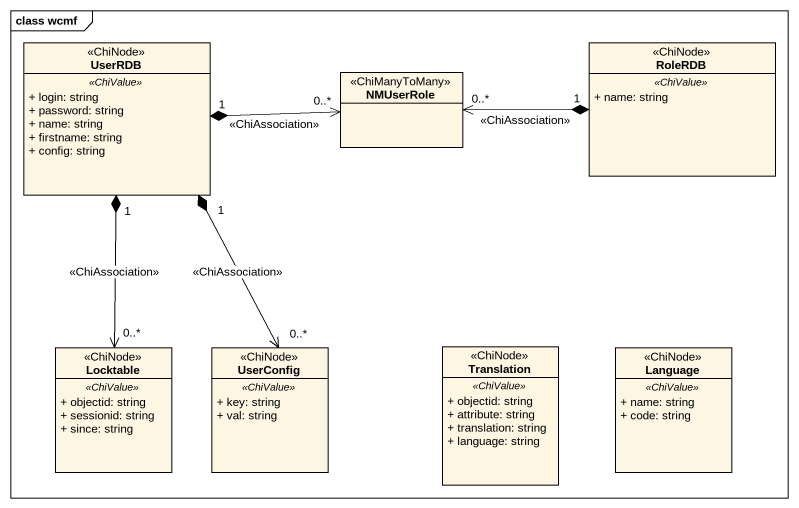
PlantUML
@startuml
mainframe class wcmf
hide circle
hide empty members
skinparam classAttributeIconSize 0
class UserRDB <<ChiNode>> {
  .. <<ChiValue>> ..
  + login: string
  + password: string
  + name: string
  + firstname: string
  + config: string
}
class RoleRDB <<ChiNode>> {
  .. <<ChiValue>> ..
  + name: string
}
class NMUserRole <<ChiManyToMany>>
class Locktable <<ChiNode>> {
  .. <<ChiValue>> ..
  + objectid: string
  + sessionid: string
  + since: string
}
class UserConfig <<ChiNode>> {
  .. <<ChiValue>> ..
  + key: string
  + val: string
}
class Translation <<ChiNode>> {
  .. <<ChiValue>> ..
  + objectid: string
  + attribute: string
  + translation: string
  + language: string
}
class Language <<ChiNode>> {
  .. <<ChiValue>> ..
  + name: string
  + code: string
}
UserRDB "1" *-right-> "0..*" NMUserRole : <<ChiAssociation>>
UserRDB "1" *--> "0..*" Locktable : <<ChiAssociation>>
UserRDB "1" *--> "0..*" UserConfig : <<ChiAssociation>>
RoleRDB "1" *-left-> "0..*" NMUserRole : <<ChiAssociation>>
@enduml
